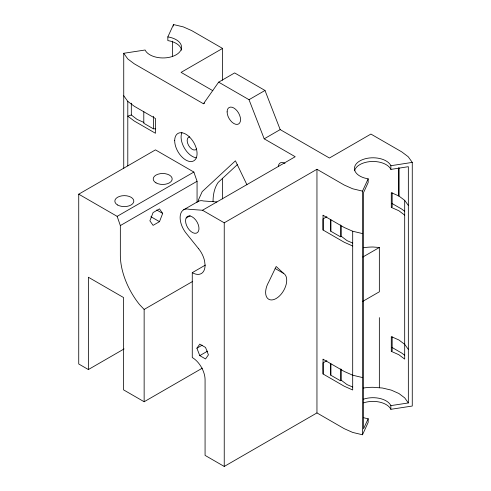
<?xml version="1.0" encoding="UTF-8"?>
<svg xmlns="http://www.w3.org/2000/svg" width="491" height="491" viewBox="0 0 491 491"><rect width="100%" height="100%" fill="white"/><g stroke="black" fill="none" stroke-linecap="round" stroke-linejoin="round"><path stroke-width="0.74" d="M198.198 201.531L198.37 200.101L202.206 191.631L235.428 160.815L246.942 184.788M159.483 221.662L162.681 213.425L159.483 208.878L153.088 212.566L149.89 220.809L153.088 225.357L159.483 221.662L150.897 216.709M181.523 50.248A18.535 10.704 0 0 0 167.836 40.6L167.836 36.911L173.513 24.55L183.315 26.895L191.729 30.62L222.564 48.425L222.57 80.266M363.702 417.669A18.535 10.704 0 0 0 368.176 418.737L363.543 428.815L363.543 192.552L368.176 182.517L368.176 178.822A18.535 10.704 0 0 1 359.866 160.919A18.535 10.704 0 0 1 390.879 165.719L412.268 162.392L412.268 406.032L390.854 409.31A18.535 10.704 0 0 0 363.671 402.829M205.355 265.097L192.269 272.658L192.269 357.534A18.106 10.452 60 0 1 205.072 379.709L205.072 455.384L224.24 466.45L316.953 412.925L344.271 428.698L352.691 432.43L362.493 434.768L362.493 191.128L368.176 178.822M362.493 434.768L368.176 422.432L368.176 418.737M167.836 36.911A18.535 10.704 0 0 1 176.116 54.82A18.535 10.704 0 0 1 145.115 50.008L123.738 53.286L127.795 58.945L134.258 63.805L203.458 103.761L218.642 82.157L234.63 72.926L264.999 90.461L280.183 129.599L329.418 158.022L370.908 134.068L401.748 151.872L408.205 156.733L412.268 162.392M196.903 348.211L199.782 344.117L205.539 347.444L208.417 354.858L205.539 358.952L199.782 355.631L196.903 348.211L202.163 345.179M237.57 164.43L218.188 182.4A54.256 31.326 60 0 0 213.051 201.586M203.458 103.761L204.735 103.018M222.564 48.425L181.075 72.38L212.824 90.688M124.088 348.929L88.368 369.551L78.732 363.984L78.732 194.178L155.463 149.878L193.865 172.053L197.063 181.283L197.063 202.482M218.642 82.157L249.017 99.691L264.999 90.461M78.732 194.178L117.14 216.353L193.865 172.053M249.017 99.691L264.201 138.83L280.183 129.599M88.368 369.551L88.368 277.231L123.56 297.546L123.56 389.866L144.145 401.748L144.145 309.434L139.518 304.549A54.256 31.326 60 0 1 120.338 255.111L120.338 225.578L197.063 181.283M183.683 209.774L198.069 201.47A17.179 9.918 60 0 1 203.52 200.985L216.881 201.948M186.212 217.967L190.134 215.702M198.659 248.777L186.187 233.286A17.179 9.918 60 0 1 180.228 215.862A17.179 9.918 60 0 1 189.133 209.289L202.495 210.252L295.201 156.727L264.201 138.83M202.495 210.252L224.24 222.81L316.953 169.285L344.271 185.058L352.691 188.783L362.493 191.128M144.145 309.434L192.429 281.558M326.877 216.709L323.06 218.912L323.072 230.034L344.271 242.278L352.691 246.003M330.774 220.164L330.787 231.23L340.404 236.772L341.257 236.275L341.257 225.94M408.34 205.453L404.688 200.359L398.907 196.013L391.29 192.625L391.29 207.392L392.162 206.889L392.162 192.859M362.88 257.002L379.347 247.495L379.347 291.795L362.88 301.302M199.782 355.631L207.668 351.077M144.145 401.748L202.353 368.146M326.877 360.682L323.06 362.886L323.072 374.001L344.271 386.245L352.691 389.977L352.691 231.236L344.271 227.511L323.072 215.267M330.774 364.132L330.787 375.204L340.404 380.74L341.257 380.249L341.257 369.171M408.34 349.42L404.688 344.332L398.907 339.987L391.29 336.599L391.29 351.36L392.162 350.856L392.162 336.826M143.986 122.474L137.106 119.423L131.318 114.992L127.795 116.164L134.258 121.025L155.463 133.264L155.463 118.503L134.258 106.259L127.795 101.398L123.738 95.739M354.594 170.782A18.535 10.704 0 0 1 371.761 161.496A18.535 10.704 0 0 1 390.879 169.407L408.34 166.695L408.34 402.951L390.854 405.621A18.535 10.704 0 0 0 363.671 399.134M143.789 111.445L143.789 123.259L153.382 128.808L155.684 128.814M379.347 247.495L372.976 247.01A36.622 21.144 0 0 0 363.493 247.734M352.691 231.236L362.493 233.581M362.493 377.554L352.691 375.21L344.271 371.478L323.072 359.24M391.29 207.392L398.827 210.731L404.688 215.126M352.667 243.063L347.039 240.633L341.257 236.275M391.29 351.36L398.827 354.705L404.688 359.099L404.688 200.359M352.667 387.031L347.039 384.6L341.257 380.249M391.904 203.409L401.748 209.092L404.682 211.302M275.15 268.516L283.632 273.407A14.92 8.617 -60 0 1 283.632 290.635A14.92 8.617 -60 0 1 268.712 299.252A14.92 8.617 -60 0 1 268.712 282.024L276.169 266.49L283.632 273.407M156.739 209.995L162.681 213.425M391.904 347.382L401.748 353.066L404.682 355.275M408.34 402.951L404.688 397.857L398.907 393.512L391.29 390.124L382.452 388.013L372.976 387.289A36.622 21.144 0 0 0 363.493 388.013M117.14 216.353L120.338 225.578M398.907 167.891L398.907 196.013M398.827 167.848L398.827 195.964M390.879 165.719L390.879 169.407M390.854 405.621L390.854 409.31M379.347 317.634L379.347 387.773M340.404 224.958L340.404 236.772M340.404 368.931L340.404 380.74M330.787 219.422L330.787 231.23M330.787 363.389L330.787 375.204M323.06 215.224L323.072 230.034M323.06 359.191L323.072 374.001M316.953 169.285L316.953 412.925M224.24 222.81L224.24 466.45M222.57 178.276L222.57 198.916M173.513 24.55L173.513 26.066M172.458 41.146L172.458 56.348M153.382 116.257L153.382 128.808M131.318 103.178L131.318 114.992M127.795 101.398L127.795 165.86M123.738 53.286L123.738 168.591M196.701 148.951A7.236 4.173 60 0 1 188.654 145.532A7.236 4.173 60 0 1 189.71 136.854M278.293 166.596A9.495 5.481 60 0 1 284.983 163.374M196.553 157.85A15.822 9.139 60 0 1 184.358 148.012A15.822 9.139 60 0 1 181.934 132.533M192.269 272.658A18.106 10.452 60 0 0 205.072 265.269L204.618 261.181A18.106 10.452 60 0 0 198.665 248.765M186.457 217.421L185.782 218.906A9.495 5.481 60 0 0 191.103 231.617A9.495 5.481 60 0 0 198.959 229.193A9.495 5.481 60 0 0 192.269 216.905L190.533 216.163A9.495 5.481 60 0 0 186.457 217.421M174.686 140.672A15.822 9.139 60 0 0 191.472 161.551A15.822 9.139 60 0 0 191.472 139.174A15.822 9.139 60 0 0 174.686 140.672M117.619 204.999A9.495 5.481 0 0 0 133.503 202.544A9.495 5.481 0 0 0 121.878 195.829A9.495 5.481 0 0 0 117.619 204.999M155.985 182.848A9.495 5.481 0 0 0 171.868 180.393A9.495 5.481 0 0 0 160.238 173.679A9.495 5.481 0 0 0 155.985 182.848M227.118 111.88A9.495 5.481 60 0 0 237.19 124.407A9.495 5.481 60 0 0 237.19 110.978A9.495 5.481 60 0 0 227.118 111.88"/></g></svg>
